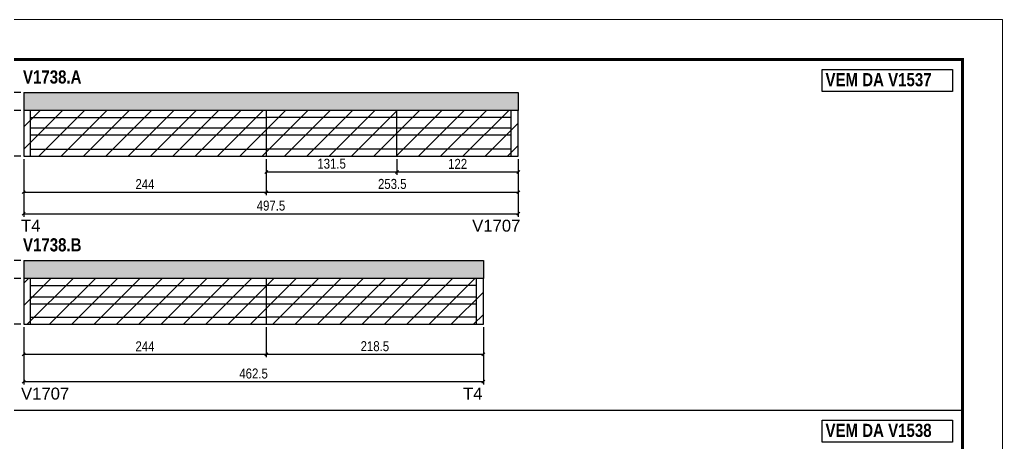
# Model space of a CAD drawing. Extents: x 3309 to 10008, y -2522 to 14608.
# Drawn here: x 5404 to 6393, y 7290 to 7716 of the extents above; entities that cross this region are included whole.
import ezdxf

# ---------------------------------------------------------------- set-up
doc = ezdxf.new("R2010")
doc.units = 0
doc.linetypes.add('DASHED', pattern=[0.75, 0.5, -0.25])
for name, color, linetype in [('5', 5, 'Continuous'), ('COTA', 241, 'Continuous'), ('NOMENCLATURA', 7, 'Continuous'), ('Painéis', 200, 'Continuous'), ('SARR_2.2x7', 40, 'Continuous')]:
    doc.layers.add(name, color=color, linetype=linetype)
for name, color, linetype, lineweight in [('Folhas', 255, 'Continuous', 9), ('Hachura', 251, 'Continuous', 9), ('SARRAFO DE PRESSAO', 251, 'DASHED', 9)]:
    doc.layers.add(name, color=color, linetype=linetype, lineweight=lineweight)
doc.styles.add('COTA TECNICA', font='techl___.ttf', dxfattribs={"height": 10})
doc.styles.get("Standard").update_dxf_attribs({"font": 'arial.ttf'})
doc.styles.add('TECNICA', font='techb___.ttf', dxfattribs={"height": 10})
doc.dimstyles.new('PAINEL', dxfattribs={"dimtxt": 10, "dimasz": 3, "dimexe": 3, "dimexo": 3, "dimgap": 3, "dimtad": 1, "dimdec": 1, "dimzin": 12, "dimdsep": 46, "dimtxsty": 'COTA TECNICA', "dimblk1": 'OBLIQUE', "dimblk2": 'OBLIQUE', "dimsah": 1, "dimcen": 0.9, "dimclrd": 4, "dimclre": 4, "dimclrt": 240, "dimadec": 1, "dimazin": 3, "dimtfac": 1, "dimtdec": 1, "dimtmove": 0, "dimatfit": 3, "dimfxl": 1, "dimtolj": 1, "dimtzin": 12, "dimarcsym": 0})

# ---------------------------------------------------------------- blocks, each defined once
blk = doc.blocks.new('9999999999')
at = {"layer": 'Folhas'}
blk.add_lwpolyline([(98138.98, 34190.21), (99623.98, 34190.21), (99623.98, 35240.21), (98138.98, 35240.21)], close=True, dxfattribs=at)
at = {"layer": 'Folhas', "color": 30, "const_width": 3}
blk.add_lwpolyline([(98213.98, 34230.21), (99583.98, 34230.21), (99583.98, 35200.21), (98213.98, 35200.21)], close=True, dxfattribs=at)
blk = doc.blocks.new('_Oblique')
at = {"color": 0, "linetype": 'ByBlock', "lineweight": -2}
blk.add_line((-0.5, -0.5), (0.5, 0.5), dxfattribs=at)
blk = doc.blocks.new('*D3400')
at = {"layer": 'COTA', "color": 4, "lineweight": -2, "transparency": 16777216}
for p, q in [((5408.4, 7575.99), (5408.4, 7518.18)), ((5905.9, 7575.99), (5905.9, 7518.18)), ((5408.4, 7521.18), (5905.9, 7521.18))]:
    blk.add_line(p, q, dxfattribs=at)
at = {"layer": 'Defpoints', "color": 0, "transparency": 16777216}
for p in [(5408.4, 7578.99), (5905.9, 7578.99), (5905.9, 7521.18)]:
    blk.add_point(p, dxfattribs=at)
at = {"layer": 'COTA', "color": 4, "lineweight": -2, "transparency": 16777216, "xscale": 3, "yscale": 3, "zscale": 3, "rotation": 180}
blk.add_blockref('_Oblique', (5408.4, 7521.18), dxfattribs=at)
at = {"layer": 'COTA', "color": 4, "lineweight": -2, "transparency": 16777216, "xscale": 3, "yscale": 3, "zscale": 3}
blk.add_blockref('_Oblique', (5905.9, 7521.18), dxfattribs=at)
at = {"layer": 'COTA', "color": 240, "transparency": 16777216, "insert": (5657.15, 7529.32), "char_height": 10, "attachment_point": 5, "style": 'COTA TECNICA'}
blk.add_mtext('\\A1;497.5', dxfattribs=at)
blk = doc.blocks.new('*D3401')
at = {"layer": 'COTA', "color": 4, "lineweight": -2, "transparency": 16777216}
for p, q in [((5408.4, 7575.99), (5408.4, 7539.89)), ((5652.4, 7575.99), (5652.4, 7539.89)), ((5408.4, 7542.89), (5652.4, 7542.89))]:
    blk.add_line(p, q, dxfattribs=at)
at = {"layer": 'Defpoints', "color": 0, "transparency": 16777216}
for p in [(5408.4, 7578.99), (5652.4, 7578.99), (5652.4, 7542.89)]:
    blk.add_point(p, dxfattribs=at)
at = {"layer": 'COTA', "color": 4, "lineweight": -2, "transparency": 16777216, "xscale": 3, "yscale": 3, "zscale": 3, "rotation": 180}
blk.add_blockref('_Oblique', (5408.4, 7542.89), dxfattribs=at)
at = {"layer": 'COTA', "color": 4, "lineweight": -2, "transparency": 16777216, "xscale": 3, "yscale": 3, "zscale": 3}
blk.add_blockref('_Oblique', (5652.4, 7542.89), dxfattribs=at)
at = {"layer": 'COTA', "color": 240, "transparency": 16777216, "insert": (5530.4, 7550.96), "char_height": 10, "attachment_point": 5, "style": 'COTA TECNICA'}
blk.add_mtext('\\A1;244', dxfattribs=at)
blk = doc.blocks.new('*D3402')
at = {"layer": 'COTA', "color": 4, "lineweight": -2, "transparency": 16777216}
for p, q in [((5652.4, 7575.99), (5652.4, 7539.89)), ((5905.9, 7575.99), (5905.9, 7539.89)), ((5652.4, 7542.89), (5905.9, 7542.89))]:
    blk.add_line(p, q, dxfattribs=at)
at = {"layer": 'Defpoints', "color": 0, "transparency": 16777216}
for p in [(5652.4, 7578.99), (5905.9, 7578.99), (5905.9, 7542.89)]:
    blk.add_point(p, dxfattribs=at)
at = {"layer": 'COTA', "color": 4, "lineweight": -2, "transparency": 16777216, "xscale": 3, "yscale": 3, "zscale": 3, "rotation": 180}
blk.add_blockref('_Oblique', (5652.4, 7542.89), dxfattribs=at)
at = {"layer": 'COTA', "color": 4, "lineweight": -2, "transparency": 16777216, "xscale": 3, "yscale": 3, "zscale": 3}
blk.add_blockref('_Oblique', (5905.9, 7542.89), dxfattribs=at)
at = {"layer": 'COTA', "color": 240, "transparency": 16777216, "insert": (5779.15, 7551.11), "char_height": 10, "attachment_point": 5, "style": 'COTA TECNICA'}
blk.add_mtext('\\A1;253.5', dxfattribs=at)
blk = doc.blocks.new('*D3403')
at = {"layer": 'COTA', "color": 4, "lineweight": -2, "transparency": 16777216}
for p, q in [((5405.4, 7642.99), (5384.72, 7642.99)), ((5387.72, 7624.99), (5387.72, 7642.99)), ((5405.4, 7624.99), (5384.72, 7624.99))]:
    blk.add_line(p, q, dxfattribs=at)
at = {"layer": 'Defpoints', "color": 0, "transparency": 16777216}
for p in [(5387.72, 7642.99), (5408.4, 7642.99), (5408.4, 7624.99)]:
    blk.add_point(p, dxfattribs=at)
at = {"layer": 'COTA', "color": 4, "lineweight": -2, "transparency": 16777216, "xscale": 3, "yscale": 3, "zscale": 3}
for p, rotation in [((5387.72, 7642.99), 90), ((5387.72, 7624.99), 270)]:
    blk.add_blockref('_Oblique', p, dxfattribs=dict(at, rotation=rotation))
at = {"layer": 'COTA', "color": 240, "transparency": 16777216, "insert": (5379.62, 7633.99), "char_height": 10, "attachment_point": 5, "rotation": 90, "style": 'COTA TECNICA'}
blk.add_mtext('\\A1;18', dxfattribs=at)
blk = doc.blocks.new('*D3404')
at = {"layer": 'COTA', "color": 4, "lineweight": -2, "transparency": 16777216}
for p, q in [((5405.4, 7624.99), (5384.72, 7624.99)), ((5387.72, 7624.99), (5387.72, 7578.99)), ((5405.4, 7578.99), (5384.72, 7578.99))]:
    blk.add_line(p, q, dxfattribs=at)
at = {"layer": 'Defpoints', "color": 0, "transparency": 16777216}
for p in [(5408.4, 7624.99), (5387.72, 7578.99), (5408.4, 7578.99)]:
    blk.add_point(p, dxfattribs=at)
at = {"layer": 'COTA', "color": 4, "lineweight": -2, "transparency": 16777216, "xscale": 3, "yscale": 3, "zscale": 3}
for p, rotation in [((5387.72, 7624.99), 90), ((5387.72, 7578.99), 270)]:
    blk.add_blockref('_Oblique', p, dxfattribs=dict(at, rotation=rotation))
at = {"layer": 'COTA', "color": 240, "transparency": 16777216, "insert": (5379.62, 7601.99), "char_height": 10, "attachment_point": 5, "rotation": 90, "style": 'COTA TECNICA'}
blk.add_mtext('\\A1;46', dxfattribs=at)
blk = doc.blocks.new('*D3405')
at = {"layer": 'COTA', "color": 4, "lineweight": -2, "transparency": 16777216}
for p, q in [((5405.4, 7642.99), (5354.49, 7642.99)), ((5357.49, 7578.99), (5357.49, 7642.99)), ((5405.4, 7578.99), (5354.49, 7578.99))]:
    blk.add_line(p, q, dxfattribs=at)
at = {"layer": 'Defpoints', "color": 0, "transparency": 16777216}
for p in [(5357.49, 7642.99), (5408.4, 7642.99), (5408.4, 7578.99)]:
    blk.add_point(p, dxfattribs=at)
at = {"layer": 'COTA', "color": 4, "lineweight": -2, "transparency": 16777216, "xscale": 3, "yscale": 3, "zscale": 3}
for p, rotation in [((5357.49, 7642.99), 90), ((5357.49, 7578.99), 270)]:
    blk.add_blockref('_Oblique', p, dxfattribs=dict(at, rotation=rotation))
at = {"layer": 'COTA', "color": 240, "transparency": 16777216, "insert": (5349.38, 7610.99), "char_height": 10, "attachment_point": 5, "rotation": 90, "style": 'COTA TECNICA'}
blk.add_mtext('\\A1;64', dxfattribs=at)
blk = doc.blocks.new('*D3406')
at = {"layer": 'COTA', "color": 4, "lineweight": -2, "transparency": 16777216}
for p, q in [((5408.4, 7407.12), (5408.4, 7349.3)), ((5870.9, 7407.12), (5870.9, 7349.3)), ((5408.4, 7352.3), (5870.9, 7352.3))]:
    blk.add_line(p, q, dxfattribs=at)
at = {"layer": 'Defpoints', "color": 0, "transparency": 16777216}
for p in [(5408.4, 7410.12), (5870.9, 7410.12), (5870.9, 7352.3)]:
    blk.add_point(p, dxfattribs=at)
at = {"layer": 'COTA', "color": 4, "lineweight": -2, "transparency": 16777216, "xscale": 3, "yscale": 3, "zscale": 3, "rotation": 180}
blk.add_blockref('_Oblique', (5408.4, 7352.3), dxfattribs=at)
at = {"layer": 'COTA', "color": 4, "lineweight": -2, "transparency": 16777216, "xscale": 3, "yscale": 3, "zscale": 3}
blk.add_blockref('_Oblique', (5870.9, 7352.3), dxfattribs=at)
at = {"layer": 'COTA', "color": 240, "transparency": 16777216, "insert": (5639.65, 7360.41), "char_height": 10, "attachment_point": 5, "style": 'COTA TECNICA'}
blk.add_mtext('\\A1;462.5', dxfattribs=at)
blk = doc.blocks.new('*D3407')
at = {"layer": 'COTA', "color": 4, "lineweight": -2, "transparency": 16777216}
for p, q in [((5408.4, 7407.12), (5408.4, 7376.78)), ((5652.4, 7407.12), (5652.4, 7376.78)), ((5408.4, 7379.78), (5652.4, 7379.78))]:
    blk.add_line(p, q, dxfattribs=at)
at = {"layer": 'Defpoints', "color": 0, "transparency": 16777216}
for p in [(5408.4, 7410.12), (5652.4, 7410.12), (5652.4, 7379.78)]:
    blk.add_point(p, dxfattribs=at)
at = {"layer": 'COTA', "color": 4, "lineweight": -2, "transparency": 16777216, "xscale": 3, "yscale": 3, "zscale": 3, "rotation": 180}
blk.add_blockref('_Oblique', (5408.4, 7379.78), dxfattribs=at)
at = {"layer": 'COTA', "color": 4, "lineweight": -2, "transparency": 16777216, "xscale": 3, "yscale": 3, "zscale": 3}
blk.add_blockref('_Oblique', (5652.4, 7379.78), dxfattribs=at)
at = {"layer": 'COTA', "color": 240, "transparency": 16777216, "insert": (5530.4, 7387.86), "char_height": 10, "attachment_point": 5, "style": 'COTA TECNICA'}
blk.add_mtext('\\A1;244', dxfattribs=at)
blk = doc.blocks.new('*D3408')
at = {"layer": 'COTA', "color": 4, "lineweight": -2, "transparency": 16777216}
for p, q in [((5652.4, 7407.12), (5652.4, 7376.78)), ((5870.9, 7407.12), (5870.9, 7376.78)), ((5652.4, 7379.78), (5870.9, 7379.78))]:
    blk.add_line(p, q, dxfattribs=at)
at = {"layer": 'Defpoints', "color": 0, "transparency": 16777216}
for p in [(5652.4, 7410.12), (5870.9, 7410.12), (5870.9, 7379.78)]:
    blk.add_point(p, dxfattribs=at)
at = {"layer": 'COTA', "color": 4, "lineweight": -2, "transparency": 16777216, "xscale": 3, "yscale": 3, "zscale": 3, "rotation": 180}
blk.add_blockref('_Oblique', (5652.4, 7379.78), dxfattribs=at)
at = {"layer": 'COTA', "color": 4, "lineweight": -2, "transparency": 16777216, "xscale": 3, "yscale": 3, "zscale": 3}
blk.add_blockref('_Oblique', (5870.9, 7379.78), dxfattribs=at)
at = {"layer": 'COTA', "color": 240, "transparency": 16777216, "insert": (5761.65, 7387.91), "char_height": 10, "attachment_point": 5, "style": 'COTA TECNICA'}
blk.add_mtext('\\A1;218.5', dxfattribs=at)
blk = doc.blocks.new('*D3409')
at = {"layer": 'COTA', "color": 4, "lineweight": -2, "transparency": 16777216}
for p, q in [((5405.4, 7474.12), (5384.72, 7474.12)), ((5387.72, 7456.12), (5387.72, 7474.12)), ((5405.4, 7456.12), (5384.72, 7456.12))]:
    blk.add_line(p, q, dxfattribs=at)
at = {"layer": 'Defpoints', "color": 0, "transparency": 16777216}
for p in [(5387.72, 7474.12), (5408.4, 7474.12), (5408.4, 7456.12)]:
    blk.add_point(p, dxfattribs=at)
at = {"layer": 'COTA', "color": 4, "lineweight": -2, "transparency": 16777216, "xscale": 3, "yscale": 3, "zscale": 3}
for p, rotation in [((5387.72, 7474.12), 90), ((5387.72, 7456.12), 270)]:
    blk.add_blockref('_Oblique', p, dxfattribs=dict(at, rotation=rotation))
at = {"layer": 'COTA', "color": 240, "transparency": 16777216, "insert": (5379.62, 7465.12), "char_height": 10, "attachment_point": 5, "rotation": 90, "style": 'COTA TECNICA'}
blk.add_mtext('\\A1;18', dxfattribs=at)
blk = doc.blocks.new('*D3410')
at = {"layer": 'COTA', "color": 4, "lineweight": -2, "transparency": 16777216}
for p, q in [((5405.4, 7456.12), (5384.72, 7456.12)), ((5387.72, 7456.12), (5387.72, 7410.12)), ((5405.4, 7410.12), (5384.72, 7410.12))]:
    blk.add_line(p, q, dxfattribs=at)
at = {"layer": 'Defpoints', "color": 0, "transparency": 16777216}
for p in [(5408.4, 7456.12), (5387.72, 7410.12), (5408.4, 7410.12)]:
    blk.add_point(p, dxfattribs=at)
at = {"layer": 'COTA', "color": 4, "lineweight": -2, "transparency": 16777216, "xscale": 3, "yscale": 3, "zscale": 3}
for p, rotation in [((5387.72, 7456.12), 90), ((5387.72, 7410.12), 270)]:
    blk.add_blockref('_Oblique', p, dxfattribs=dict(at, rotation=rotation))
at = {"layer": 'COTA', "color": 240, "transparency": 16777216, "insert": (5379.62, 7433.12), "char_height": 10, "attachment_point": 5, "rotation": 90, "style": 'COTA TECNICA'}
blk.add_mtext('\\A1;46', dxfattribs=at)
blk = doc.blocks.new('*D3411')
at = {"layer": 'COTA', "color": 4, "lineweight": -2, "transparency": 16777216}
for p, q in [((5405.4, 7474.12), (5354.49, 7474.12)), ((5357.49, 7410.12), (5357.49, 7474.12)), ((5405.4, 7410.12), (5354.49, 7410.12))]:
    blk.add_line(p, q, dxfattribs=at)
at = {"layer": 'Defpoints', "color": 0, "transparency": 16777216}
for p in [(5357.49, 7474.12), (5408.4, 7474.12), (5408.4, 7410.12)]:
    blk.add_point(p, dxfattribs=at)
at = {"layer": 'COTA', "color": 4, "lineweight": -2, "transparency": 16777216, "xscale": 3, "yscale": 3, "zscale": 3}
for p, rotation in [((5357.49, 7474.12), 90), ((5357.49, 7410.12), 270)]:
    blk.add_blockref('_Oblique', p, dxfattribs=dict(at, rotation=rotation))
at = {"layer": 'COTA', "color": 240, "transparency": 16777216, "insert": (5349.38, 7442.12), "char_height": 10, "attachment_point": 5, "rotation": 90, "style": 'COTA TECNICA'}
blk.add_mtext('\\A1;64', dxfattribs=at)
blk = doc.blocks.new('*D3428')
at = {"layer": 'COTA', "color": 4, "lineweight": -2, "transparency": 16777216}
for p, q in [((5652.4, 7575.99), (5652.4, 7560.3)), ((5783.9, 7575.99), (5783.9, 7560.3)), ((5652.4, 7563.3), (5783.9, 7563.3))]:
    blk.add_line(p, q, dxfattribs=at)
at = {"layer": 'Defpoints', "color": 0, "transparency": 16777216}
for p in [(5652.4, 7578.99), (5783.9, 7578.99), (5783.9, 7563.3)]:
    blk.add_point(p, dxfattribs=at)
at = {"layer": 'COTA', "color": 4, "lineweight": -2, "transparency": 16777216, "xscale": 3, "yscale": 3, "zscale": 3, "rotation": 180}
blk.add_blockref('_Oblique', (5652.4, 7563.3), dxfattribs=at)
at = {"layer": 'COTA', "color": 4, "lineweight": -2, "transparency": 16777216, "xscale": 3, "yscale": 3, "zscale": 3}
blk.add_blockref('_Oblique', (5783.9, 7563.3), dxfattribs=at)
at = {"layer": 'COTA', "color": 240, "transparency": 16777216, "insert": (5718.15, 7571.51), "char_height": 10, "attachment_point": 5, "style": 'COTA TECNICA'}
blk.add_mtext('\\A1;131.5', dxfattribs=at)
blk = doc.blocks.new('*D3429')
at = {"layer": 'COTA', "color": 4, "lineweight": -2, "transparency": 16777216}
for p, q in [((5783.9, 7575.99), (5783.9, 7560.3)), ((5905.9, 7575.99), (5905.9, 7560.3)), ((5783.9, 7563.3), (5905.9, 7563.3))]:
    blk.add_line(p, q, dxfattribs=at)
at = {"layer": 'Defpoints', "color": 0, "transparency": 16777216}
for p in [(5783.9, 7578.99), (5905.9, 7578.99), (5905.9, 7563.3)]:
    blk.add_point(p, dxfattribs=at)
at = {"layer": 'COTA', "color": 4, "lineweight": -2, "transparency": 16777216, "xscale": 3, "yscale": 3, "zscale": 3, "rotation": 180}
blk.add_blockref('_Oblique', (5783.9, 7563.3), dxfattribs=at)
at = {"layer": 'COTA', "color": 4, "lineweight": -2, "transparency": 16777216, "xscale": 3, "yscale": 3, "zscale": 3}
blk.add_blockref('_Oblique', (5905.9, 7563.3), dxfattribs=at)
at = {"layer": 'COTA', "color": 240, "transparency": 16777216, "insert": (5844.9, 7571.35), "char_height": 10, "attachment_point": 5, "style": 'COTA TECNICA'}
blk.add_mtext('\\A1;122', dxfattribs=at)

msp = doc.modelspace()

# ---------------------------------------------------------------- hatches: boundary and pattern name
at = {"layer": 'COTA'}
h = msp.add_hatch(dxfattribs=at)
h.set_pattern_fill('AR-CONC', color=256, scale=0.03)
h.set_pattern_definition([(50, (-1585, -4574.4714), (5.46554, -0.4781726), [0.5715, -6.2865]), (355, (-1585, -4574.4714), (-1.0573026, 5.7317054), [0.4572, -5.0292175]), (100.451445, (-1584.5445, -4574.511), (4.4082374, 5.2535326), [0.4857003, -5.3427073]), (46.1842, (-1585, -4572.9474), (8.1323712, -1.2612698), [0.85725, -9.42975]), (96.63556, (-1584.322, -4573.0525), (7.122124, 7.4227837), [0.7285507, -8.0140682]), (351.18415, (-1585, -4572.947), (7.122124, 7.4227837), [0.685799, -7.543792]), (21, (-1584.238, -4573.3284), (4.5484317, -3.067956), [0.5715, -6.2865]), (326, (-1584.238, -4573.3284), (1.8540609, 5.525639), [0.4572, -5.0292]), (71.451445, (-1583.859, -4573.584), (6.4024926, 2.457683), [0.4857003, -5.3426981]), (37.5, (-1585, -4574.4714), (0.0926581, 2.53665117), [0, -4.96824, 0, -5.1054, 0, -5.04825]), (7.5, (-1585, -4574.4714), (2.0045899, 3.00541724), [0, -2.91084, 0, -4.85394, 0, -1.92405]), (327.5, (-1586.6993, -4574.4714), (4.06771786, -0.17186232), [0, -1.905, 0, -5.9436, 0, -7.8867]), (317.5, (-1587.4613, -4574.4714), (4.4438754, 0.7627947), [0, -2.4765, 0, -3.94716, 0, -5.6007])])
h.paths.add_polyline_path([(5408.4, 7642.99), (5408.4, 7624.99), (5905.9, 7624.99), (5905.9, 7642.99)])
h = msp.add_hatch(dxfattribs=at)
h.set_pattern_fill('AR-CONC', color=256, scale=0.03)
h.set_pattern_definition([(50, (-1585, -4739.3462), (5.46554, -0.4781726), [0.5715, -6.2865]), (355, (-1585, -4739.346), (-1.0573026, 5.7317054), [0.4572, -5.0292175]), (100.451445, (-1584.5445, -4739.386), (4.4082374, 5.2535326), [0.4857003, -5.3427073]), (46.1842, (-1585, -4737.822), (8.1323712, -1.2612698), [0.85725, -9.42975]), (96.63556, (-1584.322, -4737.927), (7.122124, 7.4227837), [0.7285507, -8.0140682]), (351.18415, (-1585, -4737.822), (7.122124, 7.4227837), [0.685799, -7.543792]), (21, (-1584.238, -4738.2032), (4.5484317, -3.067956), [0.5715, -6.2865]), (326, (-1584.238, -4738.203), (1.8540609, 5.525639), [0.4572, -5.0292]), (71.451445, (-1583.859, -4738.459), (6.4024926, 2.457683), [0.4857003, -5.3426981]), (37.5, (-1585, -4739.3462), (0.0926581, 2.53665117), [0, -4.96824, 0, -5.1054, 0, -5.04825]), (7.5, (-1585, -4739.3462), (2.0045899, 3.00541724), [0, -2.91084, 0, -4.85394, 0, -1.92405]), (327.5, (-1586.6993, -4739.3462), (4.06771786, -0.17186232), [0, -1.905, 0, -5.9436, 0, -7.8867]), (317.5, (-1587.4613, -4739.3462), (4.4438754, 0.7627947), [0, -2.4765, 0, -3.94716, 0, -5.6007])])
h.paths.add_polyline_path([(5408.4, 7474.12), (5408.4, 7456.12), (5870.9, 7456.12), (5870.9, 7474.12)])
at = {"layer": 'Hachura', "linetype": 'ByBlock'}
h = msp.add_hatch(dxfattribs=at)
h.set_pattern_fill('ANSI31', color=256, scale=5)
h.paths.add_polyline_path([(5652.4, 7578.99), (5652.4, 7624.99), (5408.4, 7624.99), (5408.4, 7578.99)])
h.paths.add_polyline_path([(5783.9, 7578.99), (5783.9, 7624.99), (5652.4, 7624.99), (5652.4, 7578.99)])
h.paths.add_polyline_path([(5783.9, 7624.99), (5783.9, 7578.99), (5905.9, 7578.99), (5905.9, 7624.99)])
h.paths.add_polyline_path([(5652.4, 7456.12), (5652.4, 7410.12), (5870.9, 7410.12), (5870.9, 7456.12)])
h.paths.add_polyline_path([(5408.4, 7456.12), (5408.4, 7410.12), (5652.4, 7410.12), (5652.4, 7456.12)])

# ---------------------------------------------------------------- linework, layer by layer
at = {"layer": 'COTA'}
for p, q in [((5408.4, 7642.99), (5408.4, 7624.99)), ((5408.4, 7642.99), (5905.9, 7642.99)), ((5905.9, 7642.99), (5905.9, 7624.99)), ((5408.4, 7474.12), (5408.4, 7456.12)), ((5408.4, 7474.12), (5870.9, 7474.12)), ((5870.9, 7474.12), (5870.9, 7456.12)), ((4982.87, 7323.66), (6352.87, 7323.66))]:
    msp.add_line(p, q, dxfattribs=at)
at = {"layer": 'NOMENCLATURA'}
for points in [[(6211.76, 7666.2), (6342.62, 7666.2), (6342.62, 7644.21), (6211.76, 7644.21)], [(6211.76, 7313.44), (6342.62, 7313.44), (6342.62, 7291.46), (6211.76, 7291.46)]]:
    msp.add_lwpolyline(points, close=True, dxfattribs=at)
at = {"layer": 'Painéis', "linetype": 'ByBlock'}
for p, q in [((5905.9, 7624.99), (5408.4, 7624.99)), ((5408.4, 7624.99), (5408.4, 7578.99)), ((5652.4, 7624.99), (5652.4, 7578.99)), ((5783.9, 7578.99), (5783.9, 7624.99)), ((5905.9, 7578.99), (5905.9, 7624.99)), ((5408.4, 7578.99), (5905.9, 7578.99)), ((5870.9, 7456.12), (5408.4, 7456.12)), ((5408.4, 7456.12), (5408.4, 7410.12)), ((5652.4, 7456.12), (5652.4, 7410.12)), ((5870.9, 7410.12), (5870.9, 7456.12)), ((5408.4, 7410.12), (5870.9, 7410.12))]:
    msp.add_line(p, q, dxfattribs=at)
at = {"layer": 'SARR_2.2x7', "linetype": 'Continuous'}
for p, q in [((5415.4, 7578.99), (5415.4, 7624.99)), ((5898.9, 7578.99), (5898.9, 7624.99)), ((5415.4, 7617.99), (5652.4, 7617.99)), ((5898.9, 7617.99), (5652.4, 7617.99)), ((5415.4, 7607.61), (5652.4, 7607.61)), ((5652.4, 7607.61), (5898.9, 7607.61)), ((5415.4, 7600.61), (5652.4, 7600.61)), ((5652.4, 7600.61), (5898.9, 7600.61)), ((5415.4, 7585.99), (5652.4, 7585.99)), ((5898.9, 7585.99), (5652.4, 7585.99)), ((5415.4, 7410.12), (5415.4, 7456.12)), ((5863.9, 7410.12), (5863.9, 7456.12)), ((5415.4, 7449.12), (5652.4, 7449.12)), ((5863.9, 7449.12), (5652.4, 7449.12)), ((5415.4, 7437.73), (5652.4, 7437.73)), ((5652.4, 7437.73), (5863.9, 7437.73)), ((5415.4, 7430.73), (5652.4, 7430.73)), ((5652.4, 7430.73), (5863.9, 7430.73)), ((5415.4, 7417.12), (5652.4, 7417.12)), ((5863.9, 7417.12), (5652.4, 7417.12))]:
    msp.add_line(p, q, dxfattribs=at)

# ---------------------------------------------------------------- block references
at = {"layer": 'SARRAFO DE PRESSAO', "color": 6, "linetype": 'ByBlock'}
msp.add_blockref('9999999999', (-93231.11, -27523.8), dxfattribs=at)

# ---------------------------------------------------------------- texts
at = {"layer": '5', "linetype": 'Continuous'}
for s, p in [('T4', (5405.72, 7503.17)), ('V1707', (5859.56, 7503.17)), ('V1707', (5405.72, 7334.29)), ('T4', (5850.36, 7334.29))]:
    msp.add_text(s, height=12, rotation=0.00004, dxfattribs=at).set_placement(p)
at = {"layer": 'NOMENCLATURA', "style": 'TECNICA'}
for s, p in [('V1738.A', (5407.68, 7652.18)), ('VEM DA V1537', (6214.96, 7649.46)), ('V1738.B', (5407.68, 7483.31)), ('VEM DA V1538', (6214.96, 7296.7))]:
    msp.add_text(s, height=13.2, dxfattribs=at).set_placement(p)

# ---------------------------------------------------------------- dimensions: what is measured, and where the dimension line sits
at = {"layer": 'COTA'}
for base, p1, p2, angle, picture, middle in [((5357.49, 7642.99), (5408.4, 7578.99), (5408.4, 7642.99), 90, '*D3405', (5349.38, 7610.99)), ((5387.72, 7642.99), (5408.4, 7624.99), (5408.4, 7642.99), 90, '*D3403', (5379.62, 7633.99)), ((5387.72, 7578.99), (5408.4, 7624.99), (5408.4, 7578.99), 90, '*D3404', (5379.62, 7601.99)), ((5905.9, 7521.18), (5408.4, 7578.99), (5905.9, 7578.99), 180, '*D3400', (5657.15, 7529.32)), ((5357.49, 7474.12), (5408.4, 7410.12), (5408.4, 7474.12), 90, '*D3411', (5349.38, 7442.12)), ((5387.72, 7474.12), (5408.4, 7456.12), (5408.4, 7474.12), 90, '*D3409', (5379.62, 7465.12)), ((5387.72, 7410.12), (5408.4, 7456.12), (5408.4, 7410.12), 90, '*D3410', (5379.62, 7433.12)), ((5870.9, 7352.3), (5408.4, 7410.12), (5870.9, 7410.12), 180, '*D3406', (5639.65, 7360.41))]:
    dim = msp.add_linear_dim(base=base, p1=p1, p2=p2, angle=angle, dimstyle='PAINEL', dxfattribs=at)
    dim.commit()
    dim.dimension.update_dxf_attribs({"geometry": picture, "text_midpoint": middle})
for base, p1, p2, picture, middle in [((5652.4, 7542.89), (5408.4, 7578.99), (5652.4, 7578.99), '*D3401', (5530.4, 7550.96)), ((5783.9, 7563.3), (5652.4, 7578.99), (5783.9, 7578.99), '*D3428', (5718.15, 7571.51)), ((5652.4, 7379.78), (5408.4, 7410.12), (5652.4, 7410.12), '*D3407', (5530.4, 7387.86))]:
    dim = msp.add_linear_dim(base=base, p1=p1, p2=p2, dimstyle='PAINEL', dxfattribs=at)
    dim.commit()
    dim.dimension.update_dxf_attribs({"geometry": picture, "text_midpoint": middle})
for base, p1, p2, picture, middle in [((5905.9, 7542.89), (5652.4, 7578.99), (5905.9, 7578.99), '*D3402', (5779.15, 7551.11)), ((5905.9, 7563.3), (5783.9, 7578.99), (5905.9, 7578.99), '*D3429', (5844.9, 7571.35)), ((5870.9, 7379.78), (5652.4, 7410.12), (5870.9, 7410.12), '*D3408', (5761.65, 7387.91))]:
    dim = msp.add_linear_dim(base=base, p1=p1, p2=p2, dimstyle='PAINEL', override={"dimtmove": 1}, dxfattribs=at)
    dim.commit()
    dim.dimension.update_dxf_attribs({"geometry": picture, "text_midpoint": middle})

doc.saveas('drawing.dxf')
